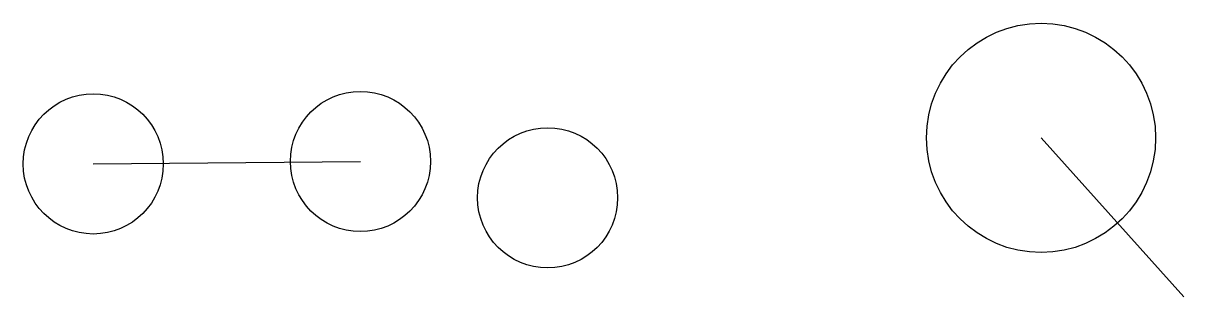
# Model space of a CAD drawing. Header units: millimetres. Extents: x -216 to 122, y 21 to 101.
import ezdxf

# ---------------------------------------------------------------- set-up
doc = ezdxf.new("R2010")
doc.units = ezdxf.units.MM

msp = doc.modelspace()

# ---------------------------------------------------------------- linework, layer by layer
for p, q in [((80.73, 67.5), (122.29, 21.26)), ((-195.28, 59.92), (-117.48, 60.63))]:
    msp.add_line(p, q)
for centre, radius in [((80.73, 67.5), 33.36), ((-195.28, 59.92), 20.4), ((-117.48, 60.63), 20.4), ((-62.97, 50.06), 20.4)]:
    msp.add_circle(centre, radius)

doc.saveas('drawing.dxf')
